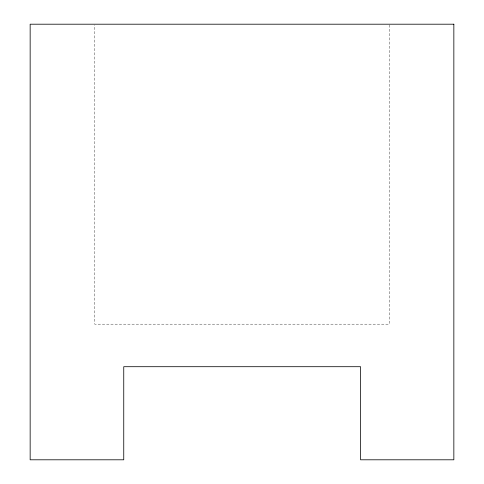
<?xml version="1.0" encoding="UTF-8"?>
<svg xmlns="http://www.w3.org/2000/svg" width="484" height="484" viewBox="0 0 484 484"><rect width="100%" height="100%" fill="white"/><g stroke="black" fill="none" stroke-linecap="round" stroke-linejoin="round"><path stroke-width="0.36" stroke-dasharray="2.42 1.81" d="M389.275 24.956L389.275 324.171L94.725 324.171L94.725 24.956"/><path stroke-width="0.73" d="M453.847 24.2L30.153 24.2L30.153 459.8L123.747 459.8L123.747 366.703L360.574 366.703L360.574 459.8L453.847 459.8L453.847 24.2"/></g></svg>
